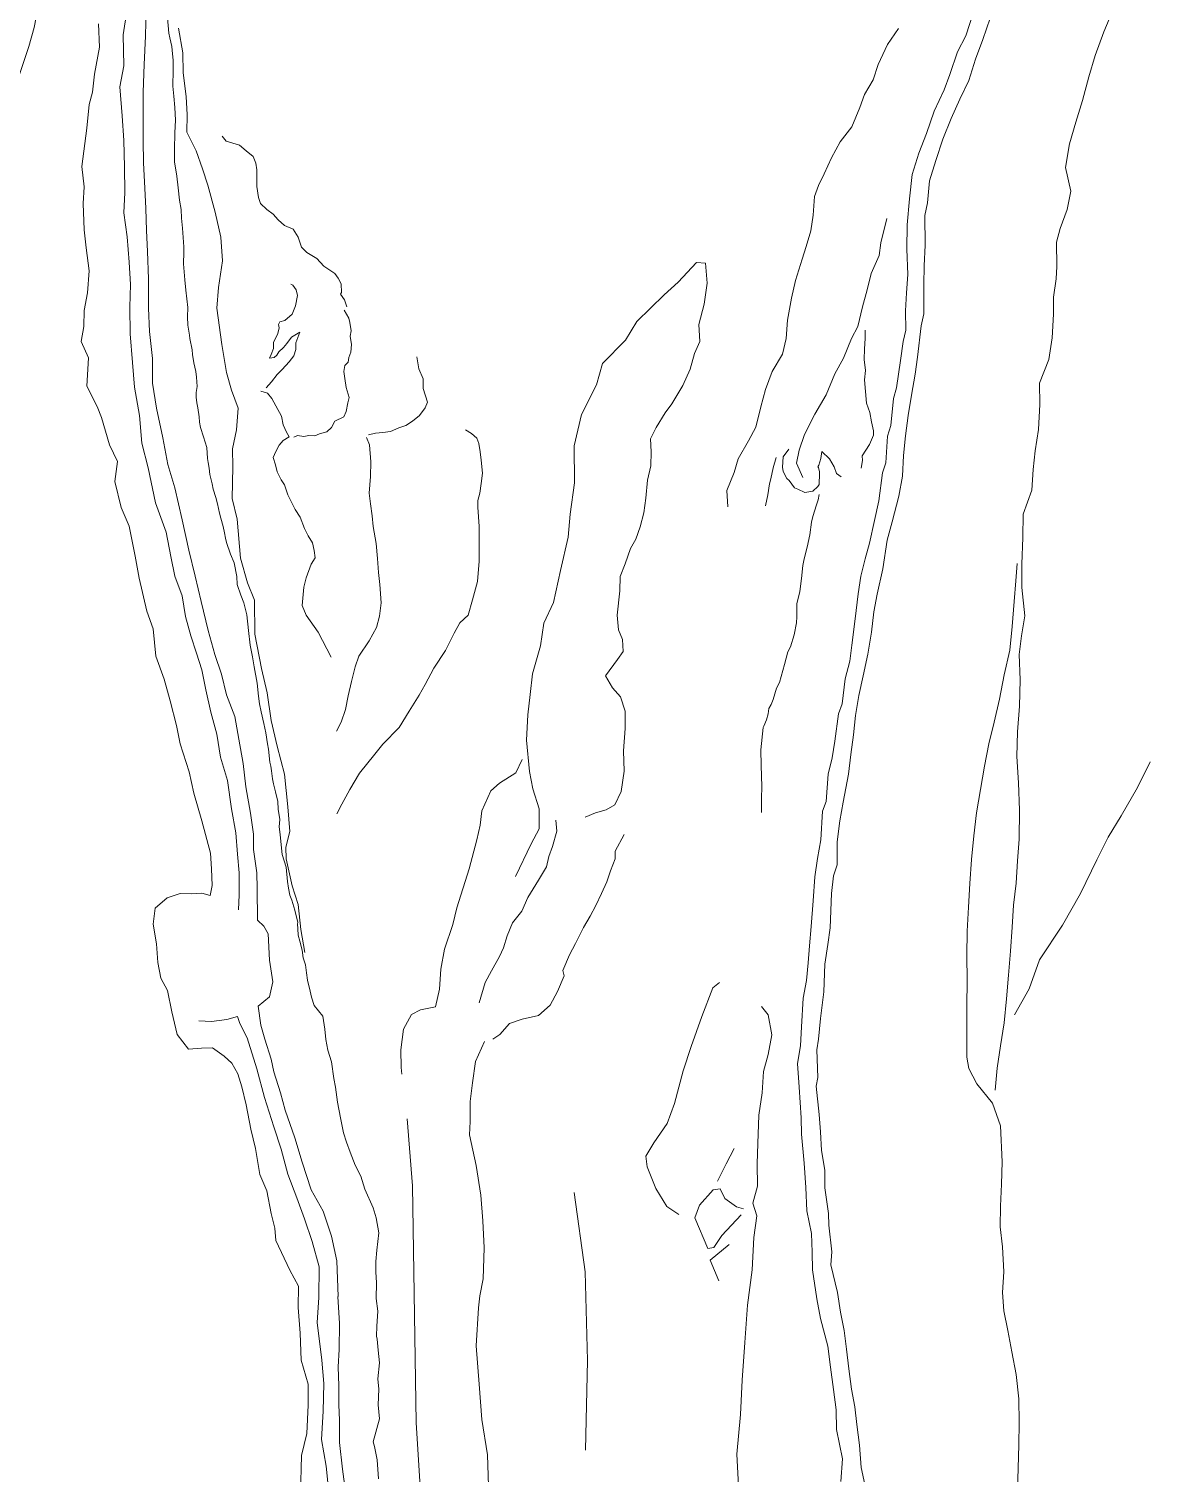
# Model space of a CAD drawing. Extents: x 683321 to 688873, y 7661944 to 7668387.
# Drawn here: x 685194.4 to 685410.8, y 7666825.8 to 7667104.3 of the extents above; entities that cross this region are included whole.
import ezdxf

# ---------------------------------------------------------------- set-up
doc = ezdxf.new("R2010")
doc.units = 0
doc.header["$MEASUREMENT"] = 0
doc.layers.add('01 CRESTA_Line', color=3, linetype='Continuous', lineweight=20)

msp = doc.modelspace()

# ---------------------------------------------------------------- linework, layer by layer
at = {"layer": '01 CRESTA_Line'}
for points in [[(685189.95, 7667081.03, 4331.39), (685189.93, 7667082.36, 4331.84), (685190.79, 7667085.29, 4332.23), (685190.9, 7667088.48, 4332.39), (685191.76, 7667091.89, 4332.63), (685192.6, 7667095.47, 4332.82), (685193.31, 7667097.59, 4333.09), (685194.46, 7667100.9, 4333.43), (685195.43, 7667104.57, 4333.59), (685196.19, 7667108.24, 4333.81), (685196.53, 7667111.94, 4334.12), (685196.98, 7667115.59, 4334.75), (685197.25, 7667119.21, 4335.36), (685197.51, 7667122.54, 4335.84), (685198.29, 7667126.03, 4335.86), (685199.19, 7667129.48, 4336.13), (685200.14, 7667133.16, 4336.42), (685201.82, 7667136.41, 4336.72), (685202.82, 7667139.37, 4336.84), (685203.96, 7667143.39, 4335.97), (685205.57, 7667145.64, 4335.53), (685206.49, 7667148.73, 4335.12), (685206.87, 7667150.98, 4335.02), (685207.57, 7667153.27, 4334.69)], [(685213.35, 7667107.7, 4323.5), (685212.65, 7667103.12, 4322.79), (685212.75, 7667097.19, 4321.94), (685211.96, 7667093.14, 4321.07), (685212.42, 7667087.49, 4319.83), (685212.79, 7667082.75, 4318.88), (685212.89, 7667077.7, 4317.95), (685212.95, 7667072.75, 4317.19), (685212.78, 7667068.79, 4316.11), (685213.42, 7667064.17, 4315.27), (685213.78, 7667059.3, 4314.47), (685214.03, 7667054.98, 4313.87), (685213.92, 7667050.61, 4313.13), (685213.97, 7667045.49, 4312.06), (685214.42, 7667039.93, 4310.81), (685214.83, 7667035.18, 4309.92), (685215.75, 7667029.76, 4308.85), (685216.21, 7667024.42, 4307.89), (685217.48, 7667019.64, 4306.92), (685218.88, 7667012.92, 4305.15), (685220.95, 7667007.26, 4303.92), (685221.85, 7667002.54, 4302.89), (685222.61, 7666998.78, 4301.95), (685224.03, 7666994.99, 4301.3), (685224.63, 7666990.99, 4300.28), (685225.66, 7666987.25, 4299.61), (685226.76, 7666983.94, 4298.64), (685227.79, 7666980.69, 4297.78), (685228.59, 7666976.83, 4296.79), (685229.52, 7666972.53, 4295.69), (685230.73, 7666968.32, 4294.66), (685231.41, 7666963.88, 4293.45), (685232.77, 7666959.33, 4292.38), (685233.52, 7666953.87, 4290.91), (685234.35, 7666949.29, 4289.7), (685234.72, 7666945.17, 4288.65), (685235, 7666941.56, 4287.43), (685235, 7666937.29, 4286.46), (685234.88, 7666934.44, 4285.72)], [(685217.09, 7667108.31, 4323.51), (685216.93, 7667102.89, 4322.66), (685216.7, 7667097.4, 4321.94), (685216.49, 7667092.09, 4320.81), (685216.46, 7667087.18, 4319.81), (685216.46, 7667082.79, 4318.96), (685216.53, 7667078.44, 4318.33), (685216.82, 7667073.58, 4317.35), (685217.02, 7667069.62, 4316.5), (685217.1, 7667065.39, 4315.77), (685217.34, 7667061.35, 4314.93), (685217.54, 7667056.07, 4313.9), (685217.49, 7667050.44, 4312.86), (685217.73, 7667045.95, 4311.96), (685218.28, 7667040.7, 4310.83), (685218.32, 7667035.96, 4309.81), (685219.05, 7667031.17, 4308.92), (685220.26, 7667025.43, 4307.88), (685221.22, 7667020.3, 4306.82), (685222.57, 7667015.82, 4305.77), (685224.01, 7667009.59, 4304.19), (685225.32, 7667003.75, 4302.9), (685226.5, 7666998.73, 4301.89), (685227.7, 7666993.85, 4300.77), (685229.04, 7666988.3, 4299.53), (685230.32, 7666983.65, 4298.38), (685231.6, 7666979.89, 4297.4), (685232.55, 7666975.89, 4296.46), (685234.17, 7666971.73, 4295.73), (685234.95, 7666967.33, 4294.71), (685235.76, 7666962.63, 4293.41), (685236.3, 7666958.16, 4292.15), (685237.17, 7666953.07, 4290.53), (685237.75, 7666949.04, 4289.56), (685237.76, 7666946.08, 4288.84), (685238.41, 7666941.55, 4287.48), (685238.48, 7666938.52, 4286.85), (685238.52, 7666932.46, 4285.53), (685239.76, 7666931.28, 4285.27), (685240.58, 7666929.77, 4285.25), (685240.84, 7666924.7, 4284.67), (685241.53, 7666920.55, 4284.05), (685240.87, 7666917.67, 4283.89), (685238.65, 7666915.86, 4283.73), (685239.21, 7666912.2, 4283.12), (685239.94, 7666909.51, 4282.39), (685241.18, 7666905.61, 4281.24), (685241.72, 7666903.21, 4280.71), (685242.99, 7666899.14, 4279.7), (685243.88, 7666895.78, 4279.01), (685245.72, 7666890.48, 4277.62), (685247.14, 7666885.76, 4276.55), (685248.91, 7666880.46, 4275.3), (685251.25, 7666876.29, 4274.68), (685252.81, 7666871.51, 4273.86), (685253.87, 7666866.77, 4272.96), (685254.09, 7666859.87, 4271.7), (685254.07, 7666859.87, 4271.7), (685254.37, 7666854.66, 4271.13), (685254.29, 7666849.65, 4270.05), (685254.14, 7666846.3, 4269.49), (685254.24, 7666842.64, 4269.02), (685254.23, 7666838.97, 4268.34), (685254.37, 7666836.05, 4268.3), (685254.4, 7666831.69, 4267.4), (685254.92, 7666826.56, 4266.46), (685255.59, 7666821.73, 4265.91)], [(685376.77, 7667107.72, 4245.28), (685375.21, 7667102.94, 4244.83), (685373.6, 7667099.86, 4244.62), (685372.12, 7667095.49, 4244.12), (685371.01, 7667092.56, 4243.87), (685369.13, 7667088.45, 4243.48), (685367.62, 7667084.08, 4243.07), (685366.13, 7667080.32, 4242.76), (685364.89, 7667076.22, 4242.39), (685364.36, 7667071.52, 4242.2), (685363.89, 7667066.53, 4241.75), (685363.81, 7667061.83, 4241.29), (685364.03, 7667056.93, 4240.99), (685363.75, 7667053.41, 4240.67), (685363.6, 7667049.9, 4240.38), (685363.65, 7667046.2, 4240.11), (685363.13, 7667044.03, 4239.99), (685362.58, 7667040.34, 4239.7), (685361.84, 7667035.1, 4239.26), (685361.24, 7667032.99, 4239.31), (685360.73, 7667027.82, 4238.74), (685360.12, 7667025.74, 4238.69), (685359.77, 7667020.58, 4238.2), (685359.15, 7667018.67, 4238.2), (685358.43, 7667013.27, 4237.52), (685357.62, 7667009.51, 4237.32), (685356.62, 7667005.12, 4237.01), (685355.77, 7667002.08, 4236.79), (685354.96, 7666998.77, 4236.63), (685354.47, 7666995.32, 4236.4), (685353.84, 7666990.55, 4236.1), (685353.2, 7666985.45, 4235.57), (685352.81, 7666982.39, 4235.39), (685351.94, 7666978.93, 4235.29), (685351.38, 7666974.16, 4235.01), (685350.65, 7666972.19, 4235.06), (685349.92, 7666966.92, 4234.61), (685349.41, 7666963.73, 4234.56), (685348.66, 7666960.55, 4234.56), (685348.26, 7666955.31, 4234.09), (685347.59, 7666953.43, 4234.24), (685347.27, 7666947.91, 4234.01), (685346.61, 7666944.31, 4233.91), (685346.1, 7666940.79, 4233.96), (685345.77, 7666936.14, 4233.9), (685345.39, 7666931.23, 4233.66), (685345.08, 7666927.49, 4233.47), (685344.8, 7666924.21, 4233.49), (685344.45, 7666920.81, 4233.42), (685343.83, 7666917.4, 4233.45), (685343.51, 7666911.86, 4233.22), (685343.32, 7666908.22, 4233.21), (685342.76, 7666904.79, 4233.17), (685343.05, 7666900.24, 4233.03), (685343.46, 7666894.31, 4232.75), (685343.54, 7666891.19, 4232.71), (685344.04, 7666885.59, 4232.57), (685344.37, 7666880.91, 4232.58), (685344.57, 7666876.38, 4232.36), (685345.44, 7666871.98, 4232.08), (685345.57, 7666868.41, 4231.98), (685345.62, 7666865, 4231.87), (685346.49, 7666859.42, 4231.68), (685347.2, 7666855.63, 4231.55), (685348.56, 7666850.31, 4231.28), (685349.11, 7666846.27, 4231.12), (685349.68, 7666841.96, 4231.03), (685350.2, 7666837.98, 4230.93), (685350.29, 7666834.24, 4230.91), (685351.39, 7666828.59, 4230.56), (685351.1, 7666824.18, 4230.67)], [(685246.84, 7666821.78, 4270.29), (685247.07, 7666829.23, 4271.52), (685248.06, 7666833.45, 4271.53), (685248.32, 7666838.94, 4271.82), (685248.34, 7666842.99, 4272.13), (685246.98, 7666847.59, 4273.54), (685246.77, 7666852.8, 4274.79), (685246.42, 7666857.75, 4276.08), (685246.48, 7666861.86, 4277.16), (685244.76, 7666864.95, 4278.78), (685242.11, 7666870.67, 4281.88), (685241.92, 7666873.03, 4281.51), (685241.21, 7666875.84, 4281.55), (685240.36, 7666880.24, 4281.79), (685239.03, 7666883.36, 4282.25), (685238.17, 7666888.37, 4282.4), (685237.27, 7666892.16, 4282.46), (685236.39, 7666896.8, 4282.66), (685235.52, 7666900.28, 4283.38), (685234.78, 7666902.78, 4283.87), (685233.6, 7666904.86, 4284.77), (685232.14, 7666906.2, 4285.62), (685229.84, 7666907.84, 4286.93), (685227.77, 7666907.74, 4287.75), (685225.23, 7666907.53, 4289.09), (685223.05, 7666910.36, 4290.26), (685222, 7666914.77, 4291.51), (685221.18, 7666918.89, 4292.16), (685219.9, 7666921.27, 4293.07), (685219.31, 7666924.29, 4293.73), (685219.07, 7666927.88, 4294.7), (685218.42, 7666931.67, 4295.6), (685218.82, 7666934.75, 4296.06), (685221.15, 7666936.72, 4295.5), (685223.64, 7666937.54, 4294.55), (685225.72, 7666937.49, 4293.57), (685227.84, 7666937.61, 4292.68), (685229.43, 7666937.16, 4291.69), (685229.8, 7666939.09, 4292.28), (685229.69, 7666942.3, 4292.6), (685229.5, 7666945.37, 4293.14), (685227.81, 7666951.6, 4295.05), (685226.26, 7666956.89, 4296.56), (685225.36, 7666961.06, 4297.82), (685223.62, 7666966.46, 4299.25), (685222.9, 7666969.98, 4300.58), (685221.67, 7666974.7, 4301.63), (685220.54, 7666978.9, 4302.93), (685218.93, 7666983.33, 4304.07), (685218.43, 7666988.59, 4305.04), (685217.2, 7666992.02, 4306.21), (685215.73, 7666998.39, 4307.97), (685214.92, 7667002.63, 4308.96), (685213.81, 7667008.38, 4310.36), (685212.24, 7667012.02, 4311.69), (685211.02, 7667016.99, 4313.11), (685211.53, 7667020.85, 4313.57), (685209.99, 7667024.07, 4314.44), (685208.46, 7667029.37, 4316.22), (685207.59, 7667031.45, 4317.03), (685205.59, 7667035.4, 4318.48), (685205.91, 7667040.86, 4316.91), (685204.55, 7667044.02, 4317.92), (685205.06, 7667046.87, 4319.08), (685205.12, 7667049.97, 4319.81), (685205.75, 7667053.41, 4321.5), (685206.06, 7667057.62, 4322.28), (685205.47, 7667062.09, 4323.83), (685205.1, 7667065.52, 4324.62), (685204.93, 7667070.64, 4325.27), (685205.1, 7667073.83, 4325.68), (685204.66, 7667077.78, 4326.32), (685205.23, 7667082.17, 4326.64), (685205.59, 7667085.13, 4326.87), (685206.09, 7667089.71, 4327.25), (685206.72, 7667092.09, 4327.26), (685207.13, 7667095.56, 4327.82), (685208.08, 7667100.75, 4328.04), (685207.89, 7667105.25, 4328.95)], [(685221.16, 7667106.41, 4324.25), (685221.44, 7667103.44, 4323.79), (685221.66, 7667102.58, 4323.71), (685222.01, 7667100.87, 4323.37), (685222.17, 7667099.49, 4323.15), (685222.28, 7667098.28, 4322.97), (685222.26, 7667096.31, 4322.57), (685222.2, 7667093.24, 4322), (685222.4, 7667091.3, 4321.84), (685222.62, 7667089.12, 4321.61), (685222.72, 7667086.68, 4321.24), (685222.63, 7667084.25, 4320.87), (685222.52, 7667081.02, 4320.22), (685222.56, 7667078.62, 4319.81), (685222.97, 7667075.91, 4319.4), (685223.21, 7667073.65, 4319.05), (685223.5, 7667071.24, 4318.71), (685223.84, 7667069.43, 4318.3), (685223.89, 7667067.81, 4318.13), (685224.09, 7667065.83, 4317.83), (685224.19, 7667064.08, 4317.57), (685224.32, 7667062.28, 4317.29), (685224.34, 7667061.2, 4317.04), (685224.3, 7667058.97, 4316.72), (685224.51, 7667055.89, 4316.1), (685224.7, 7667053.92, 4315.77), (685224.89, 7667052.23, 4315.39), (685225.08, 7667050.55, 4314.99), (685225.07, 7667048.75, 4314.63), (685225.13, 7667047.17, 4314.23), (685225.42, 7667045.25, 4313.79), (685225.47, 7667044.6, 4313.65), (685225.94, 7667042.41, 4313.15), (685226.02, 7667041.47, 4312.96), (685226.29, 7667039.87, 4312.62), (685226.64, 7667038.22, 4312.24), (685226.75, 7667037.15, 4312.01), (685226.92, 7667035.34, 4311.59), (685226.69, 7667034.2, 4311.32), (685226.71, 7667033.24, 4310.99), (685226.84, 7667032.21, 4310.77), (685227.04, 7667031.23, 4310.57), (685227.32, 7667029.45, 4310.16), (685227.39, 7667028.43, 4309.89), (685227.56, 7667027.45, 4309.63), (685228.16, 7667025.6, 4309.11), (685228.76, 7667023.58, 4308.57), (685228.89, 7667021.43, 4308.1), (685229.02, 7667020.7, 4307.9), (685229.21, 7667019.56, 4307.56), (685229.33, 7667018.33, 4307.28), (685229.82, 7667016.58, 4306.82), (685230.02, 7667015.52, 4306.62), (685230.52, 7667013.91, 4306.24), (685230.8, 7667012.73, 4306.04), (685231.24, 7667010.9, 4305.58), (685231.5, 7667009.95, 4305.33), (685231.94, 7667008.33, 4304.94), (685232.2, 7667007.14, 4304.65), (685232.39, 7667006.06, 4304.38), (685232.57, 7667005.28, 4304.15), (685233.32, 7667002.97, 4303.67), (685234.06, 7667001.32, 4303.12), (685234.53, 7666998.68, 4302.41), (685234.65, 7666997.17, 4301.97), (685235.36, 7666995.12, 4301.47), (685235.91, 7666993.59, 4301.09), (685236.47, 7666991.32, 4300.38), (685236.8, 7666988.27, 4299.86), (685237.11, 7666985.45, 4299.22), (685237.61, 7666983.19, 4298.5), (685237.88, 7666981.29, 4297.99), (685238.47, 7666978.11, 4297.11), (685238.76, 7666975.64, 4296.4), (685238.92, 7666974.17, 4295.96), (685239.27, 7666972.62, 4295.53), (685239.76, 7666970.37, 4294.86), (685240.16, 7666968.52, 4294.38), (685240.49, 7666966.44, 4293.86), (685240.67, 7666965.39, 4293.62), (685240.95, 7666962.87, 4292.96), (685241.11, 7666962.15, 4292.78), (685241.22, 7666961.25, 4292.51), (685241.44, 7666959.68, 4292.13), (685241.63, 7666958.69, 4291.86), (685242.03, 7666957.17, 4291.51), (685242.49, 7666955.34, 4291.09), (685242.56, 7666953.85, 4290.61), (685242.83, 7666951.85, 4290.02), (685242.73, 7666950.42, 4289.53), (685242.95, 7666948.97, 4289.1), (685243.13, 7666946.95, 4288.58), (685243.31, 7666945.08, 4288.08), (685244.07, 7666942.65, 4287.1), (685244.35, 7666939.86, 4286.52), (685244.56, 7666938.61, 4285.98), (685244.81, 7666937.28, 4285.57), (685245.18, 7666936.31, 4284.99), (685245.73, 7666934.34, 4284.39), (685246.36, 7666931.99, 4283.63), (685246.26, 7666931.71, 4283.61), (685246.31, 7666930.74, 4283.27), (685246.42, 7666929.51, 4282.97), (685246.69, 7666928.37, 4282.52), (685247.15, 7666926.63, 4282.02), (685247.35, 7666925.18, 4281.7), (685247.8, 7666923.82, 4281.19), (685247.99, 7666922.26, 4280.7), (685248.22, 7666920.87, 4280.39), (685248.72, 7666918.73, 4279.8), (685248.97, 7666917.6, 4279.54), (685249.5, 7666915.96, 4279.16), (685251.15, 7666913.92, 4278.51), (685251.55, 7666911.43, 4278.18), (685251.74, 7666909.4, 4277.89), (685252.12, 7666907.36, 4277.65), (685252.83, 7666905.14, 4277.51), (685253.26, 7666901.88, 4277.23), (685253.59, 7666900.23, 4276.99), (685253.96, 7666897.33, 4276.66), (685254.55, 7666894.34, 4276.51), (685255.15, 7666891.43, 4276.24), (685255.74, 7666889.6, 4276.15), (685256.43, 7666887.67, 4275.81), (685257.4, 7666885.18, 4275.35), (685258.51, 7666883.06, 4275.14), (685259.27, 7666880.54, 4274.88), (685260.88, 7666876.98, 4274.39), (685261.42, 7666875.02, 4274.23), (685261.99, 7666872.11, 4273.92), (685261.59, 7666868.78, 4273.5), (685261.36, 7666866.61, 4273.12), (685261.4, 7666864.6, 4272.7), (685261.54, 7666862.51, 4272.33), (685261.43, 7666859.51, 4271.78), (685261.74, 7666857.02, 4271.23), (685261.6, 7666854.14, 4270.8), (685261.53, 7666852.21, 4270.4), (685261.63, 7666851.64, 4270.33), (685261.81, 7666849.54, 4270.03), (685262.11, 7666847.09, 4269.55), (685261.77, 7666843.98, 4269.27), (685261.93, 7666841.97, 4268.93), (685261.84, 7666838.99, 4268.36), (685262.08, 7666836.29, 4267.86), (685260.89, 7666831.85, 4267.14), (685261.14, 7666830.94, 4267.01), (685261.63, 7666828.35, 4266.66), (685261.87, 7666824.68, 4266.14)], [(685356.06, 7666822.15, 4230.41), (685355.05, 7666826.89, 4230.5), (685354.69, 7666831.21, 4230.7), (685354.19, 7666835.19, 4230.87), (685353.83, 7666838.57, 4230.96), (685353.16, 7666842.01, 4231.12), (685352.66, 7666845.9, 4231.29), (685352.2, 7666849.69, 4231.38), (685351.71, 7666853.33, 4231.51), (685351.04, 7666856.85, 4231.72), (685350.46, 7666860.61, 4231.82), (685349.2, 7666865.95, 4231.81), (685349.34, 7666868.48, 4232.03), (685348.77, 7666873.61, 4232.09), (685348.75, 7666875.86, 4232.36), (685348, 7666880.81, 4232.32), (685347.98, 7666884.21, 4232.43), (685347.39, 7666887.99, 4232.49), (685347.17, 7666891.62, 4232.51), (685346.92, 7666894.98, 4232.71), (685346.34, 7666900.4, 4232.72), (685346.66, 7666902.11, 4233.03), (685346.47, 7666907.44, 4233.02), (685346.78, 7666909.47, 4233.21), (685347.19, 7666913.47, 4233.31), (685347.79, 7666918.6, 4233.5), (685348.03, 7666923.96, 4233.37), (685348.62, 7666927.71, 4233.53), (685349.01, 7666930.96, 4233.63), (685349.28, 7666937.58, 4233.73), (685349.7, 7666941, 4233.82), (685350.39, 7666943.11, 4233.86), (685350.37, 7666947.52, 4233.93), (685350.92, 7666951.57, 4234.04), (685351.58, 7666955.19, 4234.16), (685352.56, 7666960.61, 4234.46), (685353.02, 7666964.38, 4234.53), (685353.55, 7666968.14, 4234.58), (685353.95, 7666971.89, 4234.81), (685354.56, 7666975.78, 4234.95), (685355.42, 7666979.53, 4235.19), (685356.32, 7666983.72, 4235.39), (685357, 7666987.94, 4235.61), (685357.44, 7666991.86, 4235.93), (685358.12, 7666995.3, 4236.34), (685359.22, 7667000.14, 4236.63), (685360.02, 7667005.68, 4236.89), (685361.01, 7667009.25, 4237.27), (685362.29, 7667014.19, 4237.67), (685363.02, 7667018.01, 4238.03), (685363.17, 7667022.01, 4238.25), (685363.58, 7667025.84, 4238.59), (685364.12, 7667029.72, 4238.81), (685364.71, 7667033.68, 4239.15), (685365.47, 7667037.68, 4239.39), (685365.89, 7667041.01, 4239.83), (685366.62, 7667047, 4240.11), (685367.13, 7667049.33, 4240.39), (685367.12, 7667054.97, 4240.89), (685367.2, 7667058.57, 4241.13), (685367.38, 7667062.61, 4241.45), (685367.3, 7667068.3, 4241.77), (685367.85, 7667070.76, 4242.02), (685368.23, 7667075, 4242.33), (685369.42, 7667078.93, 4242.64), (685370.78, 7667083.02, 4242.98), (685372.38, 7667087, 4243.41), (685374.07, 7667090.76, 4243.75), (685375.82, 7667094.3, 4244.18), (685377.09, 7667098.44, 4244.54), (685378.48, 7667102.21, 4244.95), (685379.93, 7667106.37, 4245.28)], [(685380.85, 7666899.68, 4233.58), (685381.27, 7666903.89, 4233.71), (685381.92, 7666908.19, 4233.75), (685382.59, 7666912.64, 4233.76), (685383.06, 7666917.23, 4233.9), (685383.42, 7666921.82, 4234.06), (685383.84, 7666926.45, 4234.24), (685384.15, 7666931.07, 4234.42), (685384.4, 7666935.32, 4234.71), (685384.91, 7666939.58, 4234.92), (685385.19, 7666943.9, 4235.08), (685385.51, 7666948.07, 4235.27), (685385.6, 7666953.62, 4235.52), (685385.41, 7666958.92, 4235.74), (685385.07, 7666963.97, 4236.07), (685385.17, 7666968.73, 4236.36), (685385.54, 7666973.66, 4236.7), (685385.67, 7666978.75, 4237.11), (685385.5, 7666983.67, 4237.54), (685385.97, 7666987.28, 4238.32), (685386.58, 7666991.1, 4238.57), (685386.03, 7666996.6, 4238.91), (685386.05, 7667001.06, 4239.51), (685386.24, 7667006.23, 4239.9), (685386.3, 7667010.7, 4239.74), (685387.97, 7667015.37, 4240.27), (685388.23, 7667019.31, 4240.46), (685388.62, 7667022.91, 4241.06), (685389.21, 7667027.03, 4241.15), (685389.52, 7667031.89, 4241.19), (685389.44, 7667035.96, 4241.44), (685391.26, 7667040.51, 4241.68), (685391.87, 7667044.69, 4242.18), (685392.15, 7667049.26, 4242.29), (685392.15, 7667052.55, 4242.6), (685392.62, 7667056.06, 4242.84), (685392.76, 7667058.48, 4243.35), (685392.74, 7667063.19, 4244.11), (685393.43, 7667065.81, 4243.66), (685394.78, 7667069.45, 4243.61), (685395.5, 7667072.97, 4243.88), (685394.42, 7667077.58, 4244.81), (685395.21, 7667082.13, 4244.79), (685396.47, 7667086.29, 4244.85), (685397.75, 7667090.5, 4245.33), (685398.92, 7667095.07, 4245.71), (685400.16, 7667099.17, 4246.27), (685401.84, 7667103.71, 4246.9), (685403.37, 7667107.39, 4247.4)], [(685223.33, 7667104.4, 4322.57), (685224.14, 7667099.65, 4321.36), (685224.21, 7667095.83, 4320.54), (685224.77, 7667091.24, 4319.74), (685224.97, 7667087.72, 4319.14), (685224.93, 7667084.36, 4318.69), (685226.69, 7667080.75, 4317.56), (685227.95, 7667077.3, 4317.02), (685228.95, 7667074.14, 4316.71), (685230.41, 7667068.97, 4315.74), (685231.49, 7667064.1, 4314.64), (685231.77, 7667059.55, 4313.96), (685231.01, 7667054.43, 4312.69), (685230.71, 7667050.43, 4311.76), (685231.64, 7667043.45, 4310.18), (685232.57, 7667038.03, 4309.05), (685233.5, 7667034.6, 4308.16), (685234.79, 7667031.18, 4307.62), (685234.47, 7667026.95, 4307.04), (685233.71, 7667023.28, 4306.62), (685233.76, 7667019.84, 4305.81), (685233.63, 7667013.73, 4304.87), (685234.62, 7667009.75, 4304.27), (685235.24, 7667002.21, 4302.42), (685236.59, 7666997.46, 4301.33), (685237.97, 7666994.15, 4299.92), (685238.03, 7666987.6, 4298.74), (685239.3, 7666980.96, 4297.13), (685240.44, 7666976.27, 4295.84), (685241.21, 7666970.95, 4294.47), (685242.37, 7666966, 4293.06), (685243.76, 7666960.6, 4291.82), (685244.42, 7666954.31, 4290.1), (685244.8, 7666949.52, 4288.95), (685244, 7666946.48, 4288.32), (685244.05, 7666944.26, 4287.86), (685245.25, 7666939.04, 4286.34), (685246.4, 7666935.42, 4285.09), (685246.93, 7666930.63, 4283.69), (685247.68, 7666926.2, 4282.64)], [(685362.22, 7667104.38, 4251.91), (685360.09, 7667101.25, 4251.52), (685358.32, 7667097.41, 4251.51), (685357.35, 7667094.48, 4251.41), (685355.66, 7667091.65, 4251.41), (685354.76, 7667089.1, 4251.73), (685353.23, 7667085.37, 4251.51), (685350.98, 7667082.48, 4251.38), (685349.3, 7667079.39, 4251.09), (685347.89, 7667076.36, 4250.99), (685346.8, 7667074.1, 4251.01), (685345.99, 7667071.99, 4250.94), (685345.77, 7667068.39, 4251.41), (685345.29, 7667065.32, 4251.16), (685344.44, 7667062.32, 4251.36), (685343.64, 7667059.89, 4251.48), (685342.32, 7667055.77, 4251.62), (685341.56, 7667052.36, 4251.68), (685340.83, 7667048.12, 4251.48), (685340.54, 7667044.61, 4251.6), (685339.87, 7667041.56, 4251.52), (685337.87, 7667038.2, 4251.99), (685336.57, 7667034.74, 4252.1), (685335.64, 7667031.4, 4251.8), (685334.69, 7667027.48, 4252.29), (685333.27, 7667024.85, 4252.39), (685331.27, 7667021.4, 4251.82), (685330.55, 7667018.72, 4251.34), (685329.12, 7667015.3, 4250.14), (685329.3, 7667012.11, 4248.82)], [(685255.79, 7667050.72, 4295.9), (685255.34, 7667052.04, 4296.14), (685254.54, 7667053.13, 4297.69), (685254.76, 7667053.47, 4297.7), (685254.71, 7667055.15, 4298.03), (685254.14, 7667056.22, 4298.77), (685253.45, 7667057.12, 4299.53), (685251.32, 7667058.51, 4300.41), (685250, 7667060.01, 4301.34), (685248.08, 7667061.14, 4302.46), (685247.06, 7667062.17, 4303.04), (685246.42, 7667064.13, 4304.12), (685245.45, 7667065.68, 4304.81), (685243.79, 7667066.4, 4305.58), (685242.56, 7667067.44, 4306.22), (685241.54, 7667068.54, 4307.31), (685240.33, 7667069.44, 4308.32), (685239.13, 7667070.62, 4308.82), (685238.74, 7667071.75, 4309.28), (685238.43, 7667073.87, 4309.53), (685238.43, 7667075.52, 4309.55), (685238.39, 7667077.1, 4309.55), (685238.22, 7667078.36, 4310.14), (685237.73, 7667079.68, 4310.96), (685236.35, 7667080.77, 4311.63), (685235.07, 7667081.88, 4312.42), (685232.51, 7667082.61, 4314.2), (685231.75, 7667083.61, 4314.5)], [(685359.96, 7667067.75, 4244.51), (685358.79, 7667063.02, 4244.82), (685358.48, 7667060.6, 4244.61), (685356.96, 7667057.12, 4244.97), (685356.15, 7667053.99, 4245.09), (685355.31, 7667050.69, 4245.4), (685354.41, 7667046.92, 4245.52), (685353.14, 7667044.6, 4246.16), (685351.59, 7667040.77, 4246.46), (685349.96, 7667037.78, 4246.93), (685348.24, 7667033.72, 4247.34), (685346.11, 7667029.97, 4247.76), (685344.08, 7667026.05, 4248.18), (685343.08, 7667023.07, 4248.23), (685342.54, 7667020.52, 4247.94), (685343.76, 7667017.79, 4247.65)], [(685301.75, 7666952.29, 4260.36), (685303.77, 7666953.1, 4259.94), (685305.82, 7666953.68, 4259.89), (685307.51, 7666954.67, 4259.88), (685308.73, 7666957.25, 4260.03), (685309.32, 7666961.17, 4259.99), (685309.19, 7666965.09, 4260.1), (685309.51, 7666969.4, 4260.07), (685309.5, 7666972.7, 4259.91), (685308.6, 7666975.46, 4259.87), (685307.02, 7666977.2, 4259.82), (685305.67, 7666979.56, 4259.83), (685308.04, 7666982.71, 4260.25), (685309.09, 7666984.21, 4260.14), (685308.99, 7666986.57, 4260.23), (685308.23, 7666988.42, 4260.17), (685307.95, 7666991.25, 4260.37), (685308.43, 7666995.93, 4259.88), (685308.53, 7666998.7, 4259.7), (685309.51, 7667001.15, 4259.97), (685310.54, 7667004.09, 4259.72), (685311.56, 7667005.88, 4260.06), (685312.4, 7667008.28, 4260.01), (685313.12, 7667010.97, 4260.02), (685313.49, 7667013.77, 4260.12), (685313.81, 7667017.26, 4259.83), (685314.47, 7667020.04, 4259.98), (685314.52, 7667022.75, 4259.85), (685314.4, 7667025.27, 4259.69), (685315.47, 7667027.43, 4259.62), (685317.23, 7667030.28, 4259.49), (685318.46, 7667031.97, 4259.19), (685320.62, 7667035.49, 4258.99), (685322.02, 7667038.67, 4258.58), (685322.89, 7667041.66, 4258.28), (685323.88, 7667044.03, 4258.2), (685323.67, 7667047.26, 4257.99), (685324.72, 7667051.22, 4258.69), (685325.32, 7667055.25, 4258.59), (685324.98, 7667059.11, 4259.13), (685323.26, 7667059.24, 4259.26), (685319.71, 7667055.44, 4260.88), (685317, 7667053.03, 4262.87), (685311.74, 7667047.89, 4264.11), (685309.58, 7667044.27, 4266.55), (685305.09, 7667039.79, 4267.58), (685303.93, 7667035.62, 4268.84), (685301.03, 7667029.91, 4269.32), (685299.65, 7667023.88, 4269.85), (685299.74, 7667016.74, 4268.98), (685298.85, 7667010.71, 4268.73), (685298.46, 7667006.26, 4268.62), (685297, 7666999.88, 4268.77), (685295.69, 7666993.67, 4269.1), (685293.8, 7666989.7, 4269.03), (685293.14, 7666985.35, 4268.83), (685291.58, 7666979.91, 4268.12), (685291.17, 7666975.95, 4268.27), (685290.69, 7666972.05, 4268.52), (685290.45, 7666967.11, 4268.02), (685291.02, 7666961.09, 4266.19), (685291.67, 7666957.74, 4265.56), (685292.92, 7666953.88, 4264.95), (685292.88, 7666950.07, 4264.6), (685291.34, 7666947.12, 4264.28), (685288.3, 7666940.87, 4262.78)], [(685240.19, 7667035.09, 4304.47), (685241.28, 7667036.23, 4303.37), (685242.35, 7667037.65, 4302.56), (685243.34, 7667038.58, 4301.97), (685244.66, 7667040.08, 4301.43), (685245.56, 7667041.23, 4300.83), (685245.93, 7667042.45, 4300.52), (685245.95, 7667043.74, 4300.35), (685246.71, 7667045.79, 4300.71), (685245.13, 7667044.82, 4301.11), (685244.18, 7667043.65, 4301.59), (685243.56, 7667042.87, 4301.92), (685242.65, 7667042, 4302.24), (685242.28, 7667041.36, 4302.66), (685241.75, 7667040.94, 4303.11), (685240.89, 7667040.76, 4303.8), (685241.2, 7667041.47, 4304), (685241.66, 7667042.63, 4304.08), (685241.63, 7667043.84, 4304.26), (685242.49, 7667045.56, 4304.39), (685242.76, 7667046.62, 4304.24), (685242.57, 7667047.29, 4304.06), (685242.83, 7667047.81, 4304.02), (685243.8, 7667048.06, 4303.8), (685245.24, 7667049.29, 4303.54), (685245.86, 7667050.87, 4303.76), (685246.25, 7667052.86, 4304.14), (685246.01, 7667053.94, 4304.26), (685245.37, 7667054.87, 4304.37), (685244.99, 7667055.08, 4304.65)], [(685245.53, 7667025.55, 4300.46), (685246.26, 7667025.85, 4299.75), (685247.49, 7667025.71, 4298.74), (685248.46, 7667025.87, 4297.79), (685249.64, 7667025.83, 4297.01), (685250.49, 7667026.21, 4296.6), (685251.9, 7667026.61, 4296.39), (685252.81, 7667027.44, 4296.26), (685253.49, 7667028.67, 4296.17), (685255.21, 7667029.48, 4295.94), (685255.68, 7667030.49, 4295.97), (685255.97, 7667032.15, 4295.97), (685256.26, 7667033.19, 4295.93), (685255.67, 7667035.16, 4296.08), (685255.42, 7667036.9, 4296.14), (685255.2, 7667038.25, 4296.08), (685255.43, 7667039.39, 4295.78), (685256.06, 7667040.05, 4295.7), (685256.18, 7667040.91, 4295.62), (685256.58, 7667041.95, 4295.63), (685256.7, 7667043.42, 4295.68), (685256.46, 7667045.03, 4295.61), (685256.64, 7667046.08, 4295.55), (685256.36, 7667047.7, 4295.43), (685256.19, 7667048.53, 4295.49), (685255.25, 7667050.03, 4295.74)], [(685355.77, 7667046.2, 4240.25), (685355.78, 7667044.58, 4240.43), (685355.67, 7667042.61, 4240.49), (685355.57, 7667040.52, 4240.82), (685355.89, 7667038.41, 4240.84), (685355.67, 7667036.61, 4241.04), (685356.08, 7667032.14, 4240.71), (685356.71, 7667030.31, 4240.26), (685357.04, 7667028.54, 4239.97), (685357.37, 7667026.78, 4239.85), (685357.42, 7667025.96, 4239.99), (685356.64, 7667024.16, 4240.3), (685355.19, 7667021.97, 4240.94), (685355.27, 7667021.05, 4240.82), (685355.01, 7667019.61, 4240.91)], [(685269.27, 7667041.02, 4286.71), (685269.66, 7667038.74, 4286.34), (685270.54, 7667036.79, 4286.27), (685270.52, 7667034.95, 4286.64), (685271.32, 7667032.31, 4286.84), (685270.93, 7667031.19, 4286.93), (685269.8, 7667029.76, 4286.73), (685268.45, 7667028.63, 4286.69), (685267.18, 7667027.81, 4286.94), (685265.85, 7667027.34, 4287.37), (685264.19, 7667026.62, 4287.73), (685262.74, 7667026.45, 4288.42), (685261.31, 7667026.31, 4289.2), (685259.98, 7667026, 4290.02)], [(685239.16, 7667034.45, 4305.05), (685240.48, 7667034.05, 4304.57), (685241.3, 7667033, 4304.04), (685242.11, 7667031.63, 4303.07), (685243.21, 7667029.59, 4302.63), (685243.51, 7667027.91, 4302.19), (685244.16, 7667026.54, 4301.62), (685244.63, 7667025.61, 4301.36), (685243.5, 7667024.92, 4301.69), (685242.72, 7667023.99, 4301.65), (685242.08, 7667022.81, 4301.54), (685241.55, 7667021.67, 4301.19), (685242, 7667020.22, 4300.52), (685242.32, 7667018.9, 4300.13), (685243.12, 7667017.31, 4299.34), (685243.77, 7667016.34, 4298.81), (685244.41, 7667014.46, 4298.28), (685245.33, 7667012.66, 4298.22), (685245.82, 7667011.63, 4297.5), (685246.78, 7667010.12, 4296.71), (685247.6, 7667007.98, 4295.92), (685248.35, 7667006.51, 4295.47), (685249.19, 7667005.18, 4294.97), (685249.46, 7667003.71, 4294.47), (685249.65, 7667002.3, 4294.41), (685248.89, 7667001.08, 4294.23), (685247.94, 7666998.42, 4294.34), (685247.51, 7666996.65, 4294.4), (685247.37, 7666995.23, 4294.03), (685247.15, 7666993.12, 4293.61), (685247.94, 7666991.23, 4292.79), (685250.26, 7666987.94, 4290.97), (685252.77, 7666983.16, 4288.97)], [(685278.7, 7667026.95, 4280.49), (685279.82, 7667026.25, 4280.48), (685280.87, 7667025.34, 4280.55), (685281.28, 7667024.33, 4280.67), (685281.49, 7667022.76, 4280.49), (685281.72, 7667021.11, 4280.39), (685281.98, 7667018.64, 4280.43), (685281.69, 7667016.62, 4280.47), (685281.44, 7667014.75, 4280.66), (685281.08, 7667013.37, 4280.79), (685281.08, 7667012.06, 4280.52), (685281.3, 7667008.34, 4280.12), (685281.31, 7667005.56, 4280.07), (685281.34, 7667001.63, 4280.21), (685280.97, 7666997.71, 4280.06), (685280.06, 7666994.2, 4280.22), (685279.2, 7666991.22, 4280.54), (685277.58, 7666989.73, 4280.69), (685276.49, 7666987.78, 4280.88), (685274.83, 7666984.44, 4281.27), (685272.59, 7666981, 4281.65), (685270.9, 7666977.87, 4282.54), (685269.76, 7666975.81, 4282.89), (685267.83, 7666972.71, 4283.04), (685265.87, 7666969.56, 4283.18), (685262.73, 7666966.38, 4283.54), (685261.16, 7666964.43, 4283.96), (685258.2, 7666960.75, 4284.54), (685256.37, 7666957.65, 4284.73), (685254.83, 7666954.82, 4284.84), (685253.83, 7666952.94, 4284.92)], [(685259.55, 7667025.51, 4290.2), (685260.13, 7667024.1, 4290.16), (685260.39, 7667020.79, 4289.98), (685260.32, 7667017.96, 4289.68), (685260.08, 7667014.75, 4289.74), (685260.33, 7667012.72, 4289.63), (685260.65, 7667010.38, 4289.55), (685260.85, 7667008.36, 4289.46), (685261.47, 7667005.03, 4289.41), (685261.71, 7667002.19, 4289.28), (685261.87, 7666999.48, 4289.35), (685262.13, 7666997.15, 4289.16), (685262.42, 7666993.6, 4289.03), (685262.08, 7666991.06, 4288.91), (685261.48, 7666988.86, 4288.88), (685260.08, 7666986.32, 4288.8), (685258.08, 7666983.32, 4288.77), (685257.41, 7666981.26, 4288.74), (685256.71, 7666978.44, 4288.31), (685256.06, 7666975.68, 4287.97), (685255.53, 7666973.06, 4287.42), (685254.67, 7666970.63, 4287.16), (685253.78, 7666968.84, 4286.98)], [(685338.65, 7667021.65, 4249.22), (685338.05, 7667019.67, 4248.94), (685337.58, 7667017.55, 4248.74), (685337.31, 7667016.54, 4248.68), (685337.01, 7667014.43, 4248.56), (685336.59, 7667012.35, 4248.22)], [(685341.05, 7667023.26, 4248.66), (685339.97, 7667021.75, 4248.54), (685339.86, 7667019.76, 4248.51), (685339.95, 7667018.92, 4248.46), (685340.67, 7667017.62, 4248.66), (685341.1, 7667017.18, 4248.67), (685342.17, 7667015.77, 4248.63), (685342.82, 7667015.55, 4248.38), (685344.14, 7667014.88, 4248.1), (685345.68, 7667015.13, 4247.81), (685346.66, 7667016.06, 4247.92), (685346.94, 7667016.45, 4247.89), (685346.99, 7667018.57, 4246.73), (685346.96, 7667018.87, 4246.58), (685346.79, 7667019.68, 4246.14), (685346.67, 7667019.87, 4245.99), (685346.84, 7667020.18, 4245.94), (685347.22, 7667021.45, 4245.64), (685347.45, 7667022.77, 4244.94), (685348.88, 7667021.37, 4244.23), (685349.82, 7667019.87, 4244.1), (685350.27, 7667018.54, 4244.24), (685351.17, 7667017.88, 4244.3)], [(685346.89, 7667014.52, 4247.73), (685346.75, 7667013.5, 4247.58), (685346.38, 7667012.52, 4247.5), (685345.68, 7667010.25, 4247.22), (685345.43, 7667009.2, 4247.08), (685345.11, 7667006.74, 4246.76), (685344.58, 7667004.34, 4246.66), (685344.02, 7667002.1, 4246.42), (685343.78, 7667000.83, 4246.24), (685343.52, 7666998.29, 4246), (685343.21, 7666995.83, 4245.71), (685342.58, 7666993.41, 4245.52), (685342.64, 7666990.93, 4245.23), (685342.53, 7666989.75, 4245.05), (685342.09, 7666987.42, 4244.71), (685341.39, 7666985.16, 4244.58), (685340.87, 7666984.18, 4244.41), (685340.2, 7666981.7, 4244.23), (685339.94, 7666980.59, 4244.04), (685339.25, 7666978.26, 4243.75), (685338.71, 7666977.19, 4243.68), (685338.05, 7666974.96, 4243.47), (685337.67, 7666974.03, 4243.26), (685337.21, 7666973.21, 4243.15), (685337.1, 7666972.2, 4243), (685336.75, 7666971.03, 4243.17), (685336.22, 7666969.85, 4242.91), (685336.1, 7666969.57, 4242.04), (685335.64, 7666965.27, 4241.29), (685335.7, 7666962.24, 4240.68), (685335.87, 7666958.21, 4239.75), (685335.82, 7666955.91, 4239.36), (685335.82, 7666953.16, 4238.73)], [(685385.12, 7667001.18, 4238.49), (685384.89, 7666997.87, 4238.08), (685384.51, 7666993.9, 4237.73), (685384.18, 7666989.08, 4237.39), (685383.68, 7666984.48, 4237.01), (685382.63, 7666979.73, 4236.74), (685381.73, 7666975.04, 4236.6), (685380.67, 7666970.63, 4236.49), (685379.67, 7666966.42, 4236.4), (685378.84, 7666962.12, 4236.29), (685378.02, 7666957.62, 4236.12), (685377.27, 7666953.14, 4235.98), (685376.74, 7666948.66, 4235.87), (685376.31, 7666944.1, 4235.75), (685375.98, 7666939.52, 4235.66), (685375.7, 7666934.91, 4235.54), (685375.5, 7666930.31, 4235.41), (685375.44, 7666925.63, 4235.33), (685375.47, 7666920.79, 4235.24), (685375.43, 7666915.86, 4235.21), (685375.41, 7666910.96, 4235.15), (685375.41, 7666906.04, 4235.05), (685375.79, 7666903.8, 4234.98), (685377.34, 7666900.85, 4234.99), (685380.36, 7666897.14, 4235.06), (685381.91, 7666892.8, 4235), (685382.21, 7666885.86, 4234.88), (685382.1, 7666881.54, 4234.77), (685381.91, 7666877.29, 4234.54), (685381.84, 7666873.3, 4234.43), (685382.32, 7666869.44, 4234.47), (685382.58, 7666864.65, 4234.34), (685382.28, 7666860.65, 4234.21), (685382.53, 7666857.08, 4234.04), (685383.29, 7666853.34, 4233.83), (685384.08, 7666849.22, 4233.74), (685384.93, 7666844.84, 4233.62), (685385.42, 7666840.14, 4233.44), (685385.48, 7666835.49, 4233.22), (685385.43, 7666831.24, 4233.09), (685385.29, 7666826.77, 4232.85), (685385.16, 7666822.47, 4232.69)], [(685289.64, 7666963.38, 4267.6), (685288.39, 7666960.82, 4267.63), (685285.25, 7666958.84, 4267.41), (685283.58, 7666957.38, 4267.28), (685281.83, 7666953.54, 4267), (685281.52, 7666950.74, 4267.01), (685280.84, 7666947.92, 4267.08), (685279.37, 7666942.31, 4267.33), (685277.03, 7666934.81, 4267.34), (685276.23, 7666931.62, 4267.11), (685274.66, 7666926.86, 4267.14), (685273.94, 7666923.01, 4267.19), (685273.66, 7666919.12, 4266.7), (685272.92, 7666915.7, 4266.74), (685269.99, 7666915.12, 4267.95), (685268.27, 7666914.21, 4268.68), (685266.69, 7666911.4, 4268.9), (685266.19, 7666907.45, 4269.33), (685266.25, 7666904.04, 4268.77), (685266.42, 7666902.74, 4268.15)], [(685410.78, 7666962.98, 4222.12), (685408.34, 7666958.01, 4224.58), (685405.18, 7666952.52, 4225.77), (685402.67, 7666948.43, 4226.39), (685400.47, 7666944.04, 4227.38), (685397.33, 7666937.6, 4228.47), (685393.87, 7666931.47, 4228.88), (685389.41, 7666924.79, 4227.74), (685387.43, 7666919.17, 4229.19), (685384.61, 7666914.19, 4230.38)], [(685281.32, 7666916.48, 4261.82), (685282.46, 7666920.38, 4262.11), (685283.7, 7666922.63, 4262.29), (685285.27, 7666925.43, 4262.53), (685286.03, 7666927.07, 4262.58), (685286.74, 7666929.41, 4262.79), (685287.74, 7666931.93, 4263.04), (685289.55, 7666934.16, 4262.19), (685290.72, 7666936.81, 4262.09), (685292.76, 7666940.17, 4262.38), (685294.29, 7666942.69, 4262.91), (685294.74, 7666944.68, 4262.93), (685295.47, 7666946.63, 4263.23), (685296.33, 7666949.59, 4263.38), (685296.1, 7666951.72, 4263.71)], [(685283.95, 7666909.5, 4262.32), (685285.33, 7666910.4, 4261.16), (685287.2, 7666912.49, 4259.95), (685289.6, 7666913.34, 4259.02), (685292.77, 7666914.06, 4258.59), (685294.99, 7666916.03, 4258.37), (685296.4, 7666918.66, 4258.34), (685297.72, 7666921.7, 4258.78), (685297.44, 7666922.72, 4259.01), (685298.77, 7666925.75, 4258.91), (685299.91, 7666927.95, 4258.53), (685301.47, 7666931.02, 4258.05), (685302.71, 7666933.19, 4257.69), (685303.81, 7666935.24, 4257.51), (685304.93, 7666937.6, 4257.14), (685305.92, 7666939.81, 4256.8), (685306.68, 7666941.91, 4256.63), (685307.56, 7666944.23, 4256.24), (685307.57, 7666945.75, 4256.01), (685309.29, 7666948.95, 4256.79)], [(685319.82, 7666875.7, 4239.03), (685317.5, 7666877.24, 4239.19), (685315.4, 7666880.71, 4238.91), (685313.72, 7666884.89, 4238.78), (685313.49, 7666886.92, 4238.73), (685315.01, 7666889.48, 4238.32), (685317.59, 7666893.24, 4238.01), (685319.03, 7666897.11, 4237.12), (685320.71, 7666903.35, 4236.78), (685322.23, 7666908.07, 4236.04), (685324.31, 7666913.84, 4235.62), (685326.43, 7666919.37, 4235.52), (685327.7, 7666920.4, 4234.97)], [(685331.41, 7666822.15, 4242.4), (685331.03, 7666829.49, 4241.89), (685331.75, 7666837.12, 4241.28), (685332.08, 7666843.72, 4240.99), (685332.56, 7666850.98, 4240.22), (685333.1, 7666858.2, 4239.7), (685334, 7666865, 4238.05), (685334.33, 7666871.27, 4236.86), (685334.89, 7666875.42, 4236.23), (685334.11, 7666877.87, 4237.57), (685335.04, 7666881.15, 4236.36), (685334.93, 7666885.42, 4235.66), (685335.09, 7666889.36, 4235.82), (685335.29, 7666894.81, 4235.81), (685335.95, 7666899.13, 4235.29), (685336.16, 7666903.28, 4235.17), (685337.05, 7666906.52, 4235.14), (685337.8, 7666910.33, 4234.98), (685337.11, 7666914.16, 4234.46), (685335.81, 7666915.81, 4234.09)], [(685227.26, 7666912.99, 4283.99), (685229.65, 7666912.88, 4284.05), (685232.6, 7666913.25, 4283.74), (685234.68, 7666913.87, 4283.62), (685235.17, 7666912.52, 4283.53), (685236.55, 7666909.74, 4282.64), (685238.4, 7666903.79, 4281.11), (685239.93, 7666898.24, 4279.6), (685241.71, 7666892.61, 4278.15), (685243.13, 7666888.27, 4277.12), (685244.43, 7666883.48, 4276.19), (685246.16, 7666878.87, 4275.08), (685247.62, 7666874.83, 4274.25), (685249.11, 7666870.45, 4273.61), (685250.43, 7666865.6, 4272.96), (685250.37, 7666859.69, 4271.58), (685250.03, 7666854.84, 4270.76), (685250.98, 7666847.57, 4269.69), (685251.34, 7666843.06, 4268.99), (685251.21, 7666837.76, 4268.22), (685250.88, 7666832.26, 4267.63), (685251.82, 7666827.13, 4266.64), (685252.36, 7666821.41, 4265.99)], [(685283.1, 7666823.37, 4257.27), (685282.94, 7666829.32, 4257.9), (685281.83, 7666836.17, 4258.83), (685281.31, 7666842.95, 4259.64), (685280.74, 7666850.33, 4260.47), (685281.22, 7666857.67, 4261.88), (685281.45, 7666860.02, 4262.37), (685282.1, 7666863.25, 4261.99), (685282.27, 7666869.27, 4262.71), (685282, 7666874.47, 4263.21), (685281.64, 7666879.39, 4263.68), (685280.71, 7666885.1, 4264.13), (685279.45, 7666891.06, 4264.22), (685279.59, 7666893.61, 4263.38), (685279.58, 7666897.44, 4263.39), (685280.03, 7666901.07, 4263.79), (685280.64, 7666905.18, 4263.93), (685282.36, 7666909.02, 4263.67)], [(685266.13, 7666749.71, 4252.16), (685269.34, 7666763.41, 4252.75), (685270.55, 7666777.19, 4254.01), (685270.92, 7666787.85, 4255.26), (685271.43, 7666799.78, 4256.42), (685270.32, 7666817.08, 4258.8), (685269.14, 7666835.5, 4261.8), (685268.46, 7666881.18, 4268.66), (685267.41, 7666894.13, 4267.99)], [(685327.33, 7666882.1, 4238.27), (685328.95, 7666885.44, 4237.66), (685330.53, 7666888.39, 4236.94)], [(685299.67, 7666879.93, 4249.61), (685301.77, 7666864.65, 4248.03), (685302.2, 7666847.5, 4247.2), (685301.86, 7666830.25, 4246.06)], [(685331.89, 7666875.61, 4238.5), (685328.14, 7666871.6, 4239.21), (685326.58, 7666869.33, 4239.46), (685325.42, 7666869.09, 4239.47), (685322.94, 7666875.06, 4239.3), (685323.8, 7666877.47, 4238.84), (685326.49, 7666880.44, 4238.54), (685327.8, 7666880.6, 4238.25), (685328.73, 7666878.77, 4238.2), (685331, 7666877.13, 4238.19), (685332.34, 7666876.75, 4238.05)], [(685325.9, 7666866.85, 4239.28), (685329.55, 7666869.89, 4238.3)], [(685325.9, 7666866.85, 4239.28), (685327.53, 7666862.91, 4239.7)]]:
    msp.add_polyline3d(points, dxfattribs=at)

doc.saveas('drawing.dxf')
